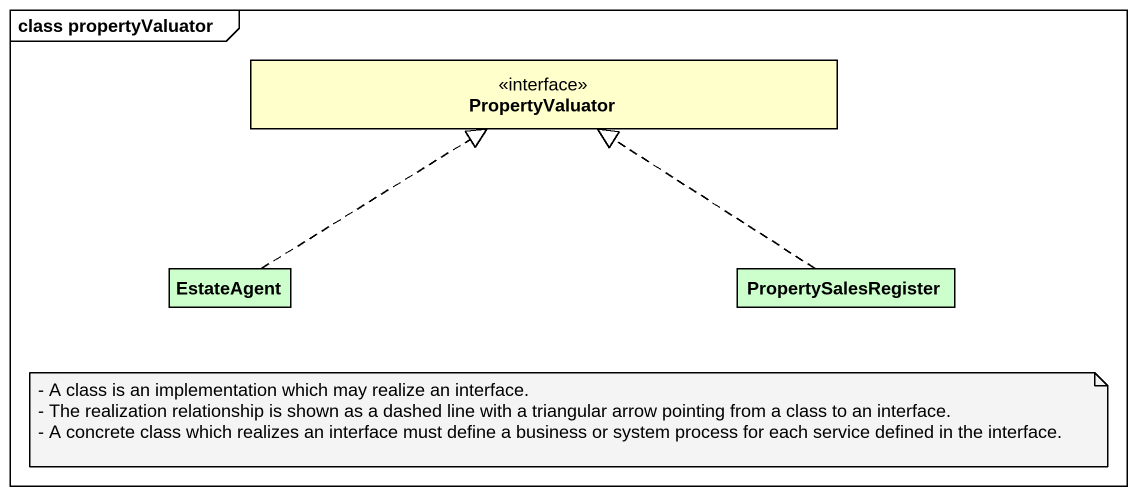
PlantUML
@startuml
mainframe class propertyValuator
hide circle
hide empty members
interface PropertyValuator #FFFFCC
class EstateAgent #CCFFCC
class PropertySalesRegister #CCFFCC
EstateAgent .up.|> PropertyValuator
PropertySalesRegister .up.|> PropertyValuator
note as N1
  - A class is an implementation which may realize an interface.
  - The realization relationship is shown as a dashed line with a triangular arrow pointing from a class to an interface.
  - A concrete class which realizes an interface must define a business or system process for each service defined in the interface.
end note
@enduml
